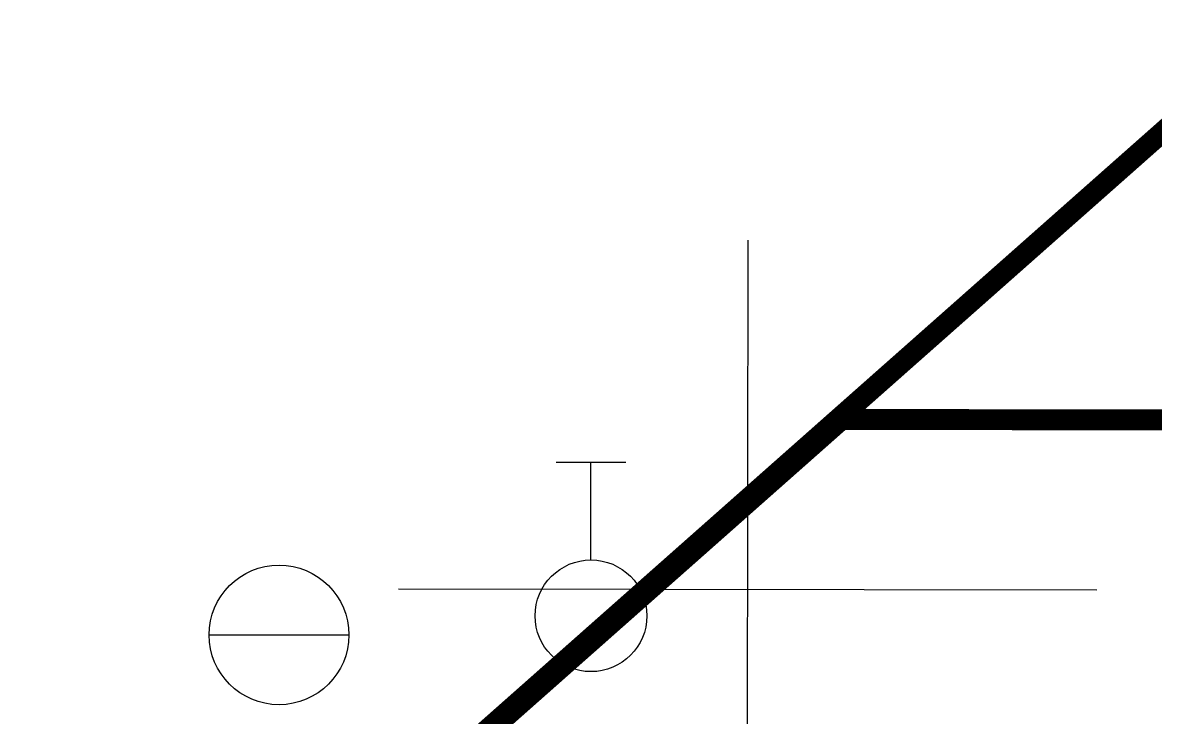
# Model space of a CAD drawing. Extents: x 99002 to 478558, y 2449839 to 2450453.
# Drawn here: x 478450.74 to 478458.85, y 2450262.66 to 2450267.64 of the extents above; entities that cross this region are included whole.
import ezdxf

# ---------------------------------------------------------------- set-up
doc = ezdxf.new("R2010")
doc.units = 0
doc.header["$LTSCALE"] = 0.5
for name, pattern in [('DASHEDX2', [38.1, 25.4, -12.7]), ('X0', [4, 3, -1]), ('X11', [6, 5, -1])]:
    doc.linetypes.add(name, pattern=pattern)
doc.layers.get('0').update_dxf_attribs({"linetype": 'CONTINUOUS'})
for name, color, linetype in [('GXYZ', 2, 'CONTINUOUS'), ('TK', 7, 'CONTINUOUS'), ('地下室范围线', 170, 'CONTINUOUS'), ('建筑红线', 10, 'DASHEDX2')]:
    doc.layers.add(name, color=color, linetype=linetype)

# ---------------------------------------------------------------- blocks, each defined once
blk = doc.blocks.new('gc042')
blk.add_line((-1, 0), (1, 0))
blk.add_circle((0, 0), 1)
blk = doc.blocks.new('gc134')
for p, q in [((-0.5, 2.2), (0.5, 2.2)), ((0, 0.8), (0, 2.2))]:
    blk.add_line(p, q)
blk.add_circle((0, 0), 0.8)

msp = doc.modelspace()

# ---------------------------------------------------------------- linework, layer by layer
at = {"layer": 'TK', "color": 7, "linetype": 'Continuous'}
for p, q in [((478455.9265, 2450261.0793), (478455.9331, 2450266.0794)), ((478453.4297, 2450263.5827), (478458.4298, 2450263.5761))]:
    msp.add_line(p, q, dxfattribs=at)
at = {"layer": '地下室范围线', "color": 170, "linetype": 'X0', "const_width": 0.15, "flags": 128}
msp.add_lwpolyline([(478536.0259, 2450335.114), (478517.8007, 2450318.9784), (478517.7893, 2450310.4158), (478515.1893, 2450310.4192), (478515.1913, 2450311.9192), (478512.1912, 2450311.9232), (478512.1873, 2450308.9231), (478511.3873, 2450308.9242), (478511.3777, 2450301.7241), (478510.2938, 2450301.7255), (478498.1977, 2450291.0163), (478493.4251, 2450296.4069), (478492.6266, 2450295.6503), (478491.8934, 2450294.8302), (478491.2304, 2450293.9523), (478490.6422, 2450293.0226), (478490.1329, 2450292.0475), (478489.7059, 2450291.0337), (478489.3642, 2450289.988), (478489.11, 2450288.9177), (478488.9452, 2450287.83), (478486.1651, 2450290.9701), (478467.8793, 2450274.781), (478467.8729, 2450269.8811), (478467.0728, 2450269.8822), (478467.0661, 2450264.7821), (478456.6012, 2450264.7959), (478450.9832, 2450259.8221), (478450.9665, 2450247.2031), (478535.9094, 2450247.0907)], dxfattribs=at)
at = {"layer": '建筑红线', "color": 10, "linetype": 'X11', "const_width": 0.15, "flags": 128}
msp.add_lwpolyline([(478536.0259, 2450335.138), (478263.8817, 2450094.1985), (478263.4448, 2450073.1662), (478447.0851, 2449896.5452), (478535.522, 2449954.3921)], dxfattribs=at)

# ---------------------------------------------------------------- block references
at = {"layer": 'GXYZ', "color": 2, "linetype": 'Continuous', "xscale": 0.5, "yscale": 0.5}
for name, p in [('gc134', (478454.8075, 2450263.3899, 3.744)), ('gc042', (478452.5743, 2450263.2528, 3.801))]:
    msp.add_blockref(name, p, dxfattribs=at)

doc.saveas('drawing.dxf')
